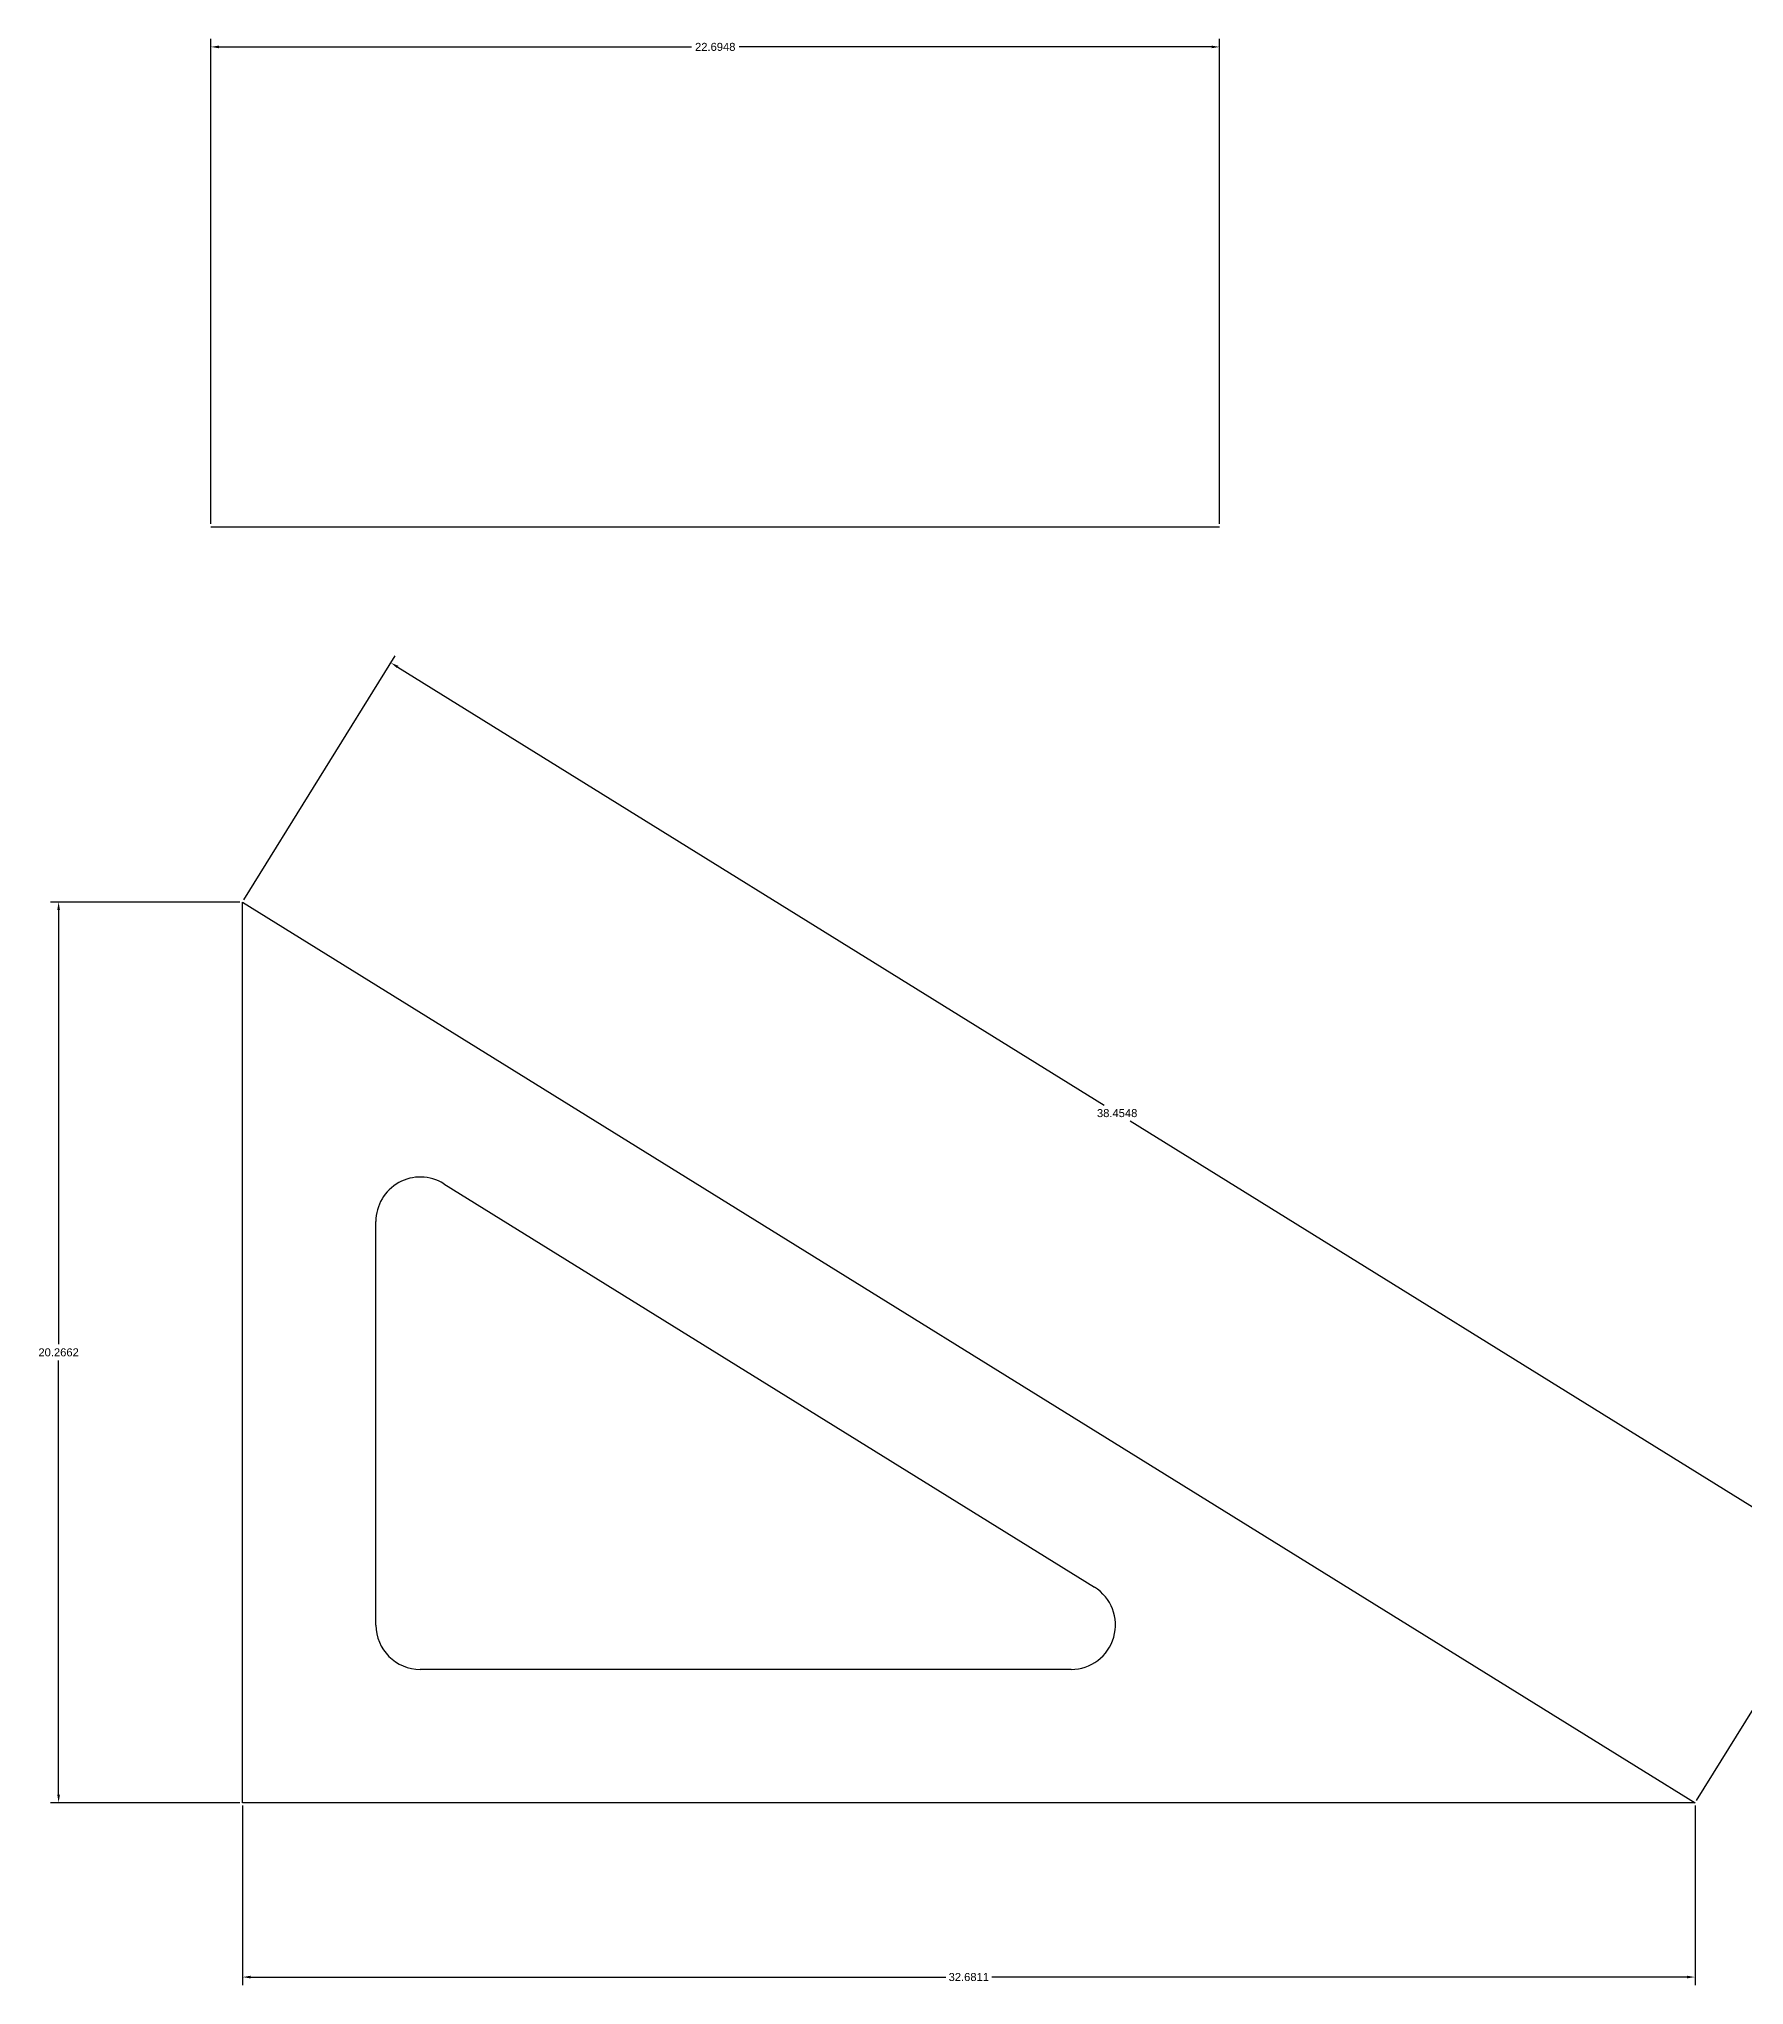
# Model space of a CAD drawing. Header units: millimetres. Extents: x 1 to 196, y 2 to 137.
# Drawn here: x 33.66 to 72.03, y 3.1 to 46.89 of the extents above; entities that cross this region are included whole.
import ezdxf

# ---------------------------------------------------------------- set-up
doc = ezdxf.new("R2010")
doc.units = ezdxf.units.MM
doc.header["$MEASUREMENT"] = 0
doc.layers.get('0').update_dxf_attribs({"true_color": 0xc2ced6})
doc.layers.add('obiecte', color=50, linetype='Continuous')
doc.styles.get("Standard").update_dxf_attribs({"font": 'arial.ttf'})
doc.dimstyles.get("Standard").update_dxf_attribs({"dimtxt": 0.18, "dimasz": 0.18, "dimexe": 0.18, "dimexo": 0.0625, "dimgap": 0.09, "dimtad": 0, "dimtih": 1, "dimtoh": 1, "dimdec": 4, "dimzin": 0, "dimdsep": 46, "dimtxsty": 'Standard', "dimcen": 0.09, "dimadec": 0, "dimazin": 0, "dimtfac": 1, "dimtdec": 4, "dimtofl": 0, "dimtmove": 0, "dimatfit": 3, "dimfxl": 1, "dimtolj": 1, "dimtzin": 0, "dimarcsym": 0})

# ---------------------------------------------------------------- blocks, each defined once
blk = doc.blocks.new('*D2')
at = {"color": 0, "lineweight": -2, "transparency": 16777216}
for p, q in [((37.535, 35.971), (37.535, 46.885)), ((60.229, 35.971), (60.229, 46.885)), ((37.715, 46.705), (48.347, 46.705)), ((60.049, 46.705), (49.417, 46.705))]:
    blk.add_line(p, q, dxfattribs=at)
at = {"color": 0, "transparency": 16777216}
for points in [[(37.715, 46.735), (37.715, 46.675), (37.535, 46.705)], [(60.049, 46.735), (60.049, 46.675), (60.229, 46.705)]]:
    blk.add_solid(points, dxfattribs=at)
at = {"layer": 'Defpoints', "color": 0, "transparency": 16777216}
for p in [(60.229, 46.705), (37.535, 35.908), (60.229, 35.908)]:
    blk.add_point(p, dxfattribs=at)
at = {"color": 0, "transparency": 16777216, "insert": (48.882, 46.705), "char_height": 0.18, "attachment_point": 5}
blk.add_mtext('\\A1;22.6948', dxfattribs=at)
blk = doc.blocks.new('*D5')
at = {"color": 0, "lineweight": -2, "transparency": 16777216}
for p, q in [((38.279, 27.518), (41.68, 33.001)), ((41.738, 32.753), (57.632, 22.897)), ((74.113, 12.677), (58.219, 22.533)), ((70.961, 7.252), (74.361, 12.735))]:
    blk.add_line(p, q, dxfattribs=at)
at = {"color": 0, "transparency": 16777216}
for points in [[(41.754, 32.779), (41.722, 32.728), (41.585, 32.848)], [(74.129, 12.702), (74.097, 12.651), (74.266, 12.582)]]:
    blk.add_solid(points, dxfattribs=at)
at = {"layer": 'Defpoints', "color": 0, "transparency": 16777216}
for p in [(38.247, 27.465), (74.266, 12.582), (70.928, 7.198)]:
    blk.add_point(p, dxfattribs=at)
at = {"color": 0, "transparency": 16777216, "insert": (57.925, 22.715), "char_height": 0.18, "attachment_point": 5}
blk.add_mtext('\\A1;38.4548', dxfattribs=at)
blk = doc.blocks.new('*D6')
at = {"color": 0, "lineweight": -2, "transparency": 16777216}
for p, q in [((38.184, 27.465), (33.928, 27.465)), ((34.108, 27.285), (34.108, 17.514)), ((34.108, 7.378), (34.108, 17.15)), ((38.184, 7.198), (33.928, 7.198))]:
    blk.add_line(p, q, dxfattribs=at)
at = {"color": 0, "transparency": 16777216}
for points in [[(34.078, 27.285), (34.138, 27.285), (34.108, 27.465)], [(34.078, 7.378), (34.138, 7.378), (34.108, 7.198)]]:
    blk.add_solid(points, dxfattribs=at)
at = {"layer": 'Defpoints', "color": 0, "transparency": 16777216}
for p in [(34.108, 27.465), (38.247, 27.465), (38.247, 7.198)]:
    blk.add_point(p, dxfattribs=at)
at = {"color": 0, "transparency": 16777216, "insert": (34.108, 17.332), "char_height": 0.18, "attachment_point": 5}
blk.add_mtext('\\A1;20.2662', dxfattribs=at)
blk = doc.blocks.new('*D7')
at = {"color": 0, "lineweight": -2, "transparency": 16777216}
for p, q in [((38.247, 7.136), (38.247, 3.097)), ((70.928, 7.136), (70.928, 3.097)), ((38.427, 3.277), (54.071, 3.277)), ((70.748, 3.277), (55.103, 3.277))]:
    blk.add_line(p, q, dxfattribs=at)
at = {"color": 0, "transparency": 16777216}
for points in [[(38.427, 3.307), (38.427, 3.247), (38.247, 3.277)], [(70.748, 3.307), (70.748, 3.247), (70.928, 3.277)]]:
    blk.add_solid(points, dxfattribs=at)
at = {"layer": 'Defpoints', "color": 0, "transparency": 16777216}
for p in [(38.247, 7.198), (70.928, 7.198), (70.928, 3.277)]:
    blk.add_point(p, dxfattribs=at)
at = {"color": 0, "transparency": 16777216, "insert": (54.587, 3.277), "char_height": 0.18, "attachment_point": 5}
blk.add_mtext('\\A1;32.6811', dxfattribs=at)

msp = doc.modelspace()

# ---------------------------------------------------------------- linework, layer by layer
at = {"layer": 'obiecte'}
for p, q in [((37.53468, 35.90824), (60.2295, 35.90824)), ((38.24651, 7.19848), (38.24651, 27.46472)), ((38.24651, 27.46472), (69.76742, 7.91791)), ((42.77353, 21.12741), (57.41432, 12.04833)), ((41.24651, 11.19848), (41.24651, 20.27755)), ((56.8873, 10.19848), (42.24651, 10.19848)), ((69.76742, 7.91791), (70.92757, 7.19848)), ((70.92757, 7.19848), (38.24651, 7.19848))]:
    msp.add_line(p, q, dxfattribs=at)
for centre, start, end in [((42.24651, 20.27755), 58.196039, 180), ((56.8873, 11.19848), 270, 58.196039), ((42.24651, 11.19848), 180, 270)]:
    msp.add_arc(centre, 1, start, end, dxfattribs=at)

# ---------------------------------------------------------------- dimensions: what is measured, and where the dimension line sits
at = {"color": 3}
dim = msp.add_linear_dim(base=(60.2295, 46.70504), p1=(37.53468, 35.90824), p2=(60.2295, 35.90824), dimstyle='Standard', dxfattribs=at)
dim.commit()
dim.dimension.update_dxf_attribs({"geometry": '*D2', "text_midpoint": (48.88209, 46.70504)})
for p1, p2, distance, picture, middle in [((38.24651, 27.46472), (70.92757, 7.19848), 6.33421, '*D5', (57.92526, 22.71477)), ((38.24651, 7.19848), (38.24651, 27.46472), 4.13852, '*D6', (34.10799, 17.3316)), ((38.24651, 7.19848), (70.92757, 7.19848), -3.92163, '*D7', (54.58704, 3.27685))]:
    dim = msp.add_aligned_dim(p1=p1, p2=p2, distance=distance, dimstyle='Standard', dxfattribs=at)
    dim.commit()
    dim.dimension.update_dxf_attribs({"geometry": picture, "text_midpoint": middle})

doc.saveas('drawing.dxf')
